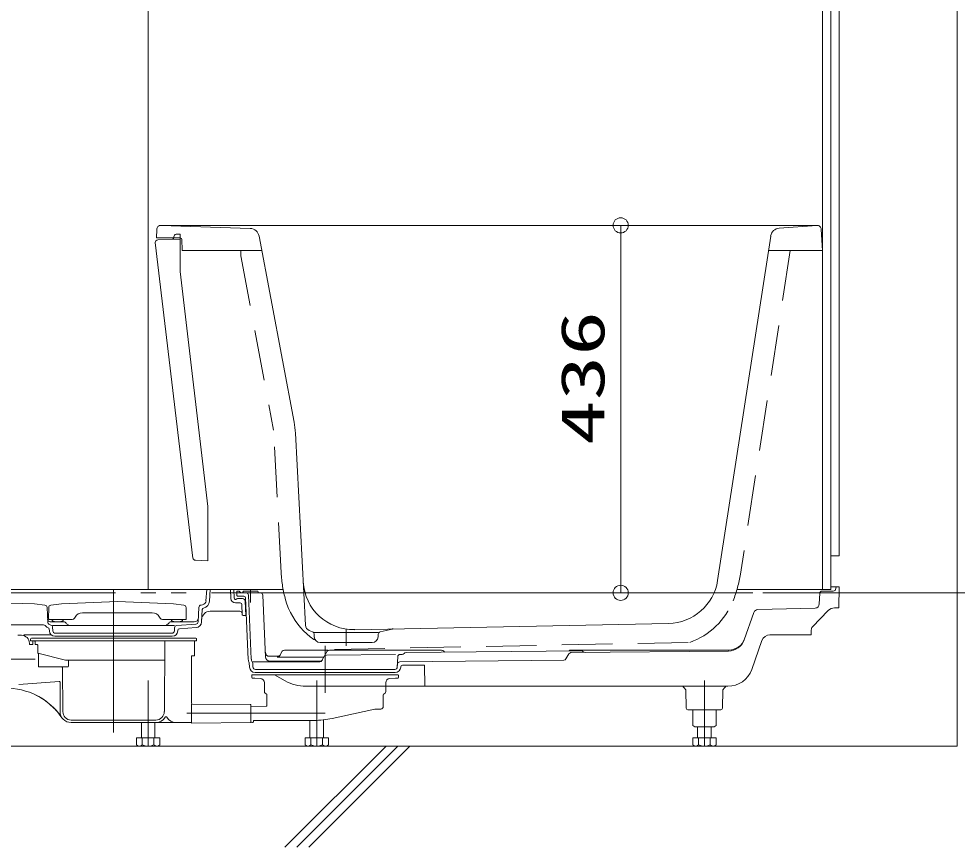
# Model space of a CAD drawing. Units: millimetres on the paper. Extents: x -305 to 305, y -152 to 152.
# Drawn here: x -226.21 to -189.09, y 13.53 to 46.3 of the extents above; entities that cross this region are included whole.
import ezdxf
from ezdxf.enums import TextEntityAlignment as Align

# ---------------------------------------------------------------- set-up
doc = ezdxf.new("R2010")
doc.units = ezdxf.units.MM
for name, pattern in [('DASHED2', [3, 2, -1]), ('LONG_CHAIN', [21, 18, -1, 1, -1]), ('LONG_DOUBLE_CHAIN', [21.8, 18, -1, 0.6, -0.6, 0.6, -1])]:
    doc.linetypes.add(name, pattern=pattern)
doc.layers.add('0-0_0', color=7, linetype='Continuous', lineweight=9)
doc.layers.add('0-1_VIEW0001', color=7, linetype='Continuous', lineweight=9)
doc.styles.add('ＭＳ ゴシック', font='')
doc.styles.get('ＭＳ ゴシック').set_extended_font_data('MS Gothic')

# ---------------------------------------------------------------- blocks, each defined once
blk = doc.blocks.new('_ORIGIN')
at = {"layer": '0-0_0'}
blk.add_line((0, 0), (-1, 0), dxfattribs=at)
blk.add_circle((0, 0), 0.5, dxfattribs=at)

msp = doc.modelspace()

# ---------------------------------------------------------------- linework, layer by layer
at = {"layer": '0-1_VIEW0001'}
for p, q in [((-189.091, 100.925), (-189.091, 17.525)), ((-194.425, 37.125), (-194.425, 89.758)), ((-194.091, 23.725), (-194.091, 89.758)), ((-193.758, 25.058), (-193.758, 89.758)), ((-221.091, 23.725), (-221.091, 48.541)), ((-220.752, 37.961), (-220.758, 37.625)), ((-206.591, 38.125), (-220.586, 38.125)), ((-220.58, 38.125), (-217.051, 38.002)), ((-217.96, 38.125), (-194.635, 38.125)), ((-197.175, 38.125), (-202.401, 38.125)), ((-194.648, 38.124), (-196.134, 38.013)), ((-220.758, 37.625), (-219.819, 37.625)), ((-220.712, 37.552), (-219.831, 37.583)), ((-220.075, 37.639), (-220.075, 37.67)), ((-219.978, 37.77), (-219.831, 37.775)), ((-219.831, 37.775), (-219.831, 37.583)), ((-219.831, 36.293), (-219.831, 37.583)), ((-219.753, 37.56), (-219.742, 37.141)), ((-215.319, 30.344), (-216.704, 37.703)), ((-202.401, 24.191), (-202.401, 37.525)), ((-198.568, 24.075), (-196.469, 37.703)), ((-219.321, 24.964), (-220.807, 37.441)), ((-219.725, 37.125), (-216.595, 37.125)), ((-194.425, 23.725), (-194.425, 37.125)), ((-218.725, 27.006), (-219.831, 36.293)), ((-215.266, 29.902), (-214.868, 22.307)), ((-218.725, 27.006), (-218.725, 24.858)), ((-218.725, 24.858), (-219.225, 24.876)), ((-194.091, 25.058), (-193.758, 25.058)), ((-194.091, 23.825), (-193.758, 23.825)), ((-193.892, 23.792), (-193.893, 23.756)), ((-193.773, 22.991), (-193.758, 23.825)), ((-215.752, 23.725), (-248.091, 23.725)), ((-246.925, 23.591), (-225.592, 23.158)), ((-218.803, 23.271), (-218.775, 23.725)), ((-218.666, 23.262), (-218.638, 23.725)), ((-217.82, 23.367), (-217.835, 23.725)), ((-217.683, 23.373), (-217.699, 23.725)), ((-217.533, 23.658), (-217.589, 23.658)), ((-217.589, 23.658), (-217.586, 23.487)), ((-217.303, 23.455), (-217.552, 23.455)), ((-217.454, 23.621), (-217.462, 23.629)), ((-217.221, 23.591), (-217.383, 23.591)), ((-217.325, 23.658), (-217.358, 23.591)), ((-216.758, 23.658), (-217.325, 23.658)), ((-217.13, 20.955), (-217.236, 23.391)), ((-216.654, 23.591), (-217.221, 23.591)), ((-217.01, 20.96), (-217.121, 23.496)), ((-216.725, 23.591), (-216.758, 23.658)), ((-216.447, 21.044), (-216.554, 23.496)), ((-197.175, 23.591), (-202.401, 23.591)), ((-194.091, 23.725), (-197.799, 23.725)), ((-194.547, 23.147), (-194.529, 23.562)), ((-193.993, 23.658), (-194.429, 23.658)), ((-225.175, 23.102), (-225.592, 23.158)), ((-224.938, 23.103), (-224.523, 23.158)), ((-222.308, 23.241), (-224.523, 23.158)), ((-222.308, 23.241), (-220.093, 23.158)), ((-219.678, 23.103), (-220.093, 23.158)), ((-219.114, 22.445), (-219.08, 23.014)), ((-219.029, 23.1), (-218.938, 23.117)), ((-217.451, 23.188), (-217.633, 23.188)), ((-217.354, 23.358), (-217.552, 23.358)), ((-217.367, 22.723), (-217.385, 23.124)), ((-217.229, 22.691), (-217.254, 23.262)), ((-225.062, 22.425), (-225.088, 23.008)), ((-225.025, 23.005), (-225.033, 22.565)), ((-223.687, 22.798), (-220.93, 22.798)), ((-219.591, 23.005), (-219.584, 22.565)), ((-218.978, 22.437), (-218.948, 22.926)), ((-217.469, 22.858), (-218.639, 22.858)), ((-217.229, 22.691), (-217.334, 22.691)), ((-197.515, 21.728), (-197.13, 22.817)), ((-196.977, 22.928), (-194.709, 22.987)), ((-194.19, 22.889), (-194.815, 22.239)), ((-193.893, 22.991), (-193.949, 22.991)), ((-193.893, 22.991), (-193.773, 22.991)), ((-225.261, 22.325), (-226.603, 22.325)), ((-224.999, 22.531), (-224.091, 22.531)), ((-224.935, 22.314), (-224.996, 22.336)), ((-224.967, 22.441), (-224.428, 22.441)), ((-224.883, 22.503), (-224.883, 22.531)), ((-224.756, 22.443), (-224.872, 22.487)), ((-224.871, 22.291), (-220.045, 22.291)), ((-224.744, 22.441), (-224.589, 22.441)), ((-224.578, 22.443), (-224.461, 22.487)), ((-224.45, 22.503), (-224.45, 22.531)), ((-223.975, 22.631), (-224.004, 22.581)), ((-220.641, 22.631), (-220.612, 22.581)), ((-219.617, 22.531), (-220.525, 22.531)), ((-220.188, 22.441), (-219.271, 22.441)), ((-220.167, 22.503), (-220.167, 22.531)), ((-220.039, 22.443), (-220.156, 22.487)), ((-219.873, 22.441), (-220.027, 22.441)), ((-219.207, 22.352), (-219.956, 22.298)), ((-219.861, 22.443), (-219.744, 22.487)), ((-219.733, 22.503), (-219.733, 22.531)), ((-200.504, 22.38), (-212.921, 22.131)), ((-226.101, 21.908), (-226.245, 21.908)), ((-224.92, 21.925), (-226.005, 21.925)), ((-224.999, 22.081), (-225.002, 22.148)), ((-224.862, 22.087), (-224.868, 22.224)), ((-224.762, 21.991), (-224.482, 21.991)), ((-224.482, 21.991), (-220.435, 21.991)), ((-220.435, 21.991), (-220.154, 21.991)), ((-220.049, 22.202), (-220.054, 22.087)), ((-219.916, 22.104), (-219.917, 22.081)), ((-219.197, 22.215), (-219.855, 22.168)), ((-214.589, 22.051), (-214.72, 22.102)), ((-214.529, 22.025), (-211.987, 22.025)), ((-214.52, 21.846), (-214.526, 21.963)), ((-214.52, 21.846), (-214.526, 21.963)), ((-214.52, 21.846), (-214.526, 21.963)), ((-211.997, 21.846), (-211.991, 21.95)), ((-211.443, 22.157), (-211.915, 22.042)), ((-194.865, 21.925), (-196.499, 21.925)), ((-194.865, 21.925), (-194.861, 22.126)), ((-225.785, 21.591), (-225.785, 21.558)), ((-225.675, 21.541), (-225.768, 21.541)), ((-225.741, 21.758), (-225.741, 21.691)), ((-225.741, 21.691), (-219.175, 21.691)), ((-225.191, 21.791), (-225.708, 21.791)), ((-225.658, 21.691), (-225.658, 21.558)), ((-225.562, 21.658), (-225.596, 21.691)), ((-225.562, 21.658), (-225.561, 21.558)), ((-225.475, 21.541), (-225.545, 21.541)), ((-225.543, 21.791), (-219.208, 21.791)), ((-224.482, 21.871), (-224.779, 21.871)), ((-224.482, 21.871), (-220.435, 21.871)), ((-220.426, 21.691), (-220.45, 18.888)), ((-220.435, 21.871), (-220.137, 21.871)), ((-219.723, 21.691), (-219.491, 21.691)), ((-219.275, 21.691), (-219.32, 21.691)), ((-219.258, 21.675), (-219.258, 21.108)), ((-219.175, 21.758), (-219.175, 21.691)), ((-212.23, 21.625), (-214.287, 21.625)), ((-196.813, 21.703), (-197.219, 20.558)), ((-225.458, 21.525), (-225.458, 21.191)), ((-225.458, 21.508), (-225.458, 21.441)), ((-224.363, 20.925), (-225.458, 21.198)), ((-225.431, 21.191), (-225.431, 20.658)), ((-215.896, 21.087), (-215.787, 21.275)), ((-213.976, 21.325), (-215.7, 21.325)), ((-214.217, 20.908), (-214.005, 21.275)), ((-209.483, 21.325), (-213.918, 21.325)), ((-203.959, 21.293), (-210.892, 21.223)), ((-209.375, 21.239), (-209.396, 21.275)), ((-204.568, 20.974), (-204.453, 21.172)), ((-204.368, 21.222), (-198.137, 21.284)), ((-198.129, 21.325), (-204.367, 21.325)), ((-220.433, 20.925), (-224.363, 20.925)), ((-224.241, 20.908), (-224.241, 20.691)), ((-219.375, 21.075), (-219.375, 19.245)), ((-219.375, 21.075), (-219.375, 19.219)), ((-219.275, 21.091), (-219.358, 21.091)), ((-217.082, 20.648), (-217.09, 20.821)), ((-216.955, 20.858), (-214.303, 20.858)), ((-216.946, 20.654), (-216.952, 20.806)), ((-215.959, 21.077), (-216.289, 21.077)), ((-216.281, 20.891), (-214.284, 20.891)), ((-214.142, 21.037), (-215.982, 21.037)), ((-214.034, 21.125), (-211.305, 21.153)), ((-211.22, 21.059), (-211.237, 20.654)), ((-204.653, 20.924), (-211.134, 20.859)), ((-211.121, 21.154), (-211.041, 21.155)), ((-224.274, 20.658), (-225.431, 20.658)), ((-224.481, 20.641), (-224.466, 18.888)), ((-216.531, 20.438), (-216.862, 20.438)), ((-216.846, 20.558), (-216.531, 20.558)), ((-216.531, 20.558), (-211.651, 20.558)), ((-216.531, 20.438), (-211.32, 20.438)), ((-211.651, 20.558), (-211.337, 20.558)), ((-211.232, 20.763), (-211.237, 20.654)), ((-211.1, 20.66), (-211.101, 20.648)), ((-210.166, 20.732), (-211.034, 20.723)), ((-210.166, 20.732), (-210.151, 19.891)), ((-224.611, 20.082), (-226.208, 19.957)), ((-224.575, 20.049), (-224.575, 18.891)), ((-216.991, 20.325), (-216.991, 20.241)), ((-216.975, 20.341), (-211.208, 20.341)), ((-216.868, 20.341), (-216.975, 20.341)), ((-216.871, 20.208), (-216.958, 20.208)), ((-216.871, 20.208), (-216.651, 20.198)), ((-216.092, 20.346), (-215.674, 20.109)), ((-211.312, 20.208), (-211.532, 20.198)), ((-211.312, 20.208), (-211.225, 20.208)), ((-211.191, 20.325), (-211.191, 20.241)), ((-216.491, 20.032), (-216.491, 19.725)), ((-216.491, 19.725), (-216.491, 19.68)), ((-214.485, 19.891), (-214.852, 19.891)), ((-214.485, 19.891), (-210.151, 19.891)), ((-211.691, 20.032), (-211.691, 19.68)), ((-210.151, 19.891), (-198.162, 19.891)), ((-199.822, 19.756), (-199.894, 19.827)), ((-199.822, 19.756), (-199.808, 19.023)), ((-198.36, 19.756), (-198.375, 19.023)), ((-198.289, 19.827), (-198.36, 19.756)), ((-216.462, 19.625), (-216.421, 19.598)), ((-216.391, 19.132), (-216.391, 19.542)), ((-211.791, 19.091), (-211.791, 19.542)), ((-211.721, 19.625), (-211.762, 19.598)), ((-219.375, 18.437), (-219.375, 19.186)), ((-217.041, 19.166), (-219.342, 19.186)), ((-217.025, 18.537), (-217.025, 19.149)), ((-216.425, 19.099), (-217.025, 19.096)), ((-212.125, 18.991), (-213.813, 18.619)), ((-212.125, 18.991), (-211.891, 18.991)), ((-198.442, 18.958), (-199.741, 18.958)), ((-199.553, 18.958), (-199.553, 18.337)), ((-198.63, 18.958), (-198.63, 18.337)), ((-214.158, 18.562), (-214.158, 17.858)), ((-224.141, 18.458), (-219.375, 18.458)), ((-220.784, 18.558), (-224.133, 18.558)), ((-221.358, 18.458), (-221.358, 17.858)), ((-220.825, 18.458), (-220.825, 17.858)), ((-217.041, 18.458), (-219.375, 18.437)), ((-217.025, 18.474), (-217.025, 18.537)), ((-217.025, 18.536), (-217.025, 18.491)), ((-216.991, 18.458), (-216.958, 18.458)), ((-216.925, 18.525), (-216.925, 18.491)), ((-216.908, 18.541), (-214.53, 18.541)), ((-214.691, 18.542), (-214.691, 17.858)), ((-199.475, 18.291), (-199.553, 18.337)), ((-199.475, 18.291), (-198.708, 18.291)), ((-199.358, 18.291), (-199.358, 17.858)), ((-198.825, 18.291), (-198.825, 17.858)), ((-198.63, 18.337), (-198.708, 18.291)), ((-220.63, 17.858), (-221.553, 17.858)), ((-221.553, 17.858), (-221.553, 17.57)), ((-221.322, 17.858), (-221.322, 17.57)), ((-220.861, 17.858), (-220.861, 17.57)), ((-220.63, 17.858), (-220.63, 17.57)), ((-214.887, 17.858), (-214.887, 17.57)), ((-213.963, 17.858), (-214.887, 17.858)), ((-214.656, 17.858), (-214.656, 17.57)), ((-214.194, 17.858), (-214.194, 17.57)), ((-213.963, 17.858), (-213.963, 17.57)), ((-199.553, 17.858), (-199.553, 17.57)), ((-198.63, 17.858), (-199.553, 17.858)), ((-199.322, 17.858), (-199.322, 17.57)), ((-198.86, 17.858), (-198.86, 17.57)), ((-198.63, 17.858), (-198.63, 17.57)), ((-233.8, 17.525), (-189.091, 17.525)), ((-233.8, 17.525), (-189.091, 17.525)), ((-233.8, 17.525), (-189.091, 17.525)), ((-221.553, 17.57), (-221.475, 17.525)), ((-220.708, 17.525), (-221.475, 17.525)), ((-220.708, 17.525), (-220.63, 17.57)), ((-211.683, 17.525), (-215.683, 13.525)), ((-211.212, 17.525), (-215.212, 13.525)), ((-214.887, 17.57), (-214.808, 17.525)), ((-214.041, 17.525), (-214.808, 17.525)), ((-210.74, 17.525), (-214.74, 13.525)), ((-214.041, 17.525), (-213.963, 17.57)), ((-199.553, 17.57), (-199.475, 17.525)), ((-198.708, 17.525), (-199.475, 17.525)), ((-198.708, 17.525), (-198.63, 17.57))]:
    msp.add_line(p, q, dxfattribs=at)
at = {"layer": '0-1_VIEW0001', "color": 4}
msp.add_line((-217.425, 36.92), (-217.425, 37.125), dxfattribs=at)
at = {"layer": '0-1_VIEW0001', "color": 4, "linetype": 'DASHED2'}
for p, q in [((-195.695, 37.125), (-197.665, 24.332)), ((-217.425, 36.92), (-216.127, 30.023)), ((-215.831, 24.377), (-216.127, 30.023)), ((-213.726, 21.349), (-199.671, 21.63))]:
    msp.add_line(p, q, dxfattribs=at)
at = {"layer": '0-1_VIEW0001', "linetype": 'LONG_DOUBLE_CHAIN'}
msp.add_line((-156.983, 23.591), (-261.091, 23.591), dxfattribs=at)
at = {"layer": '0-1_VIEW0001', "linetype": 'LONG_CHAIN'}
for p, q in [((-222.458, 23.725), (-222.458, 21.182)), ((-217.041, 23.725), (-217.041, 23.375)), ((-217.039, 23.511), (-217.039, 23.205)), ((-222.458, 22.029), (-222.458, 18.066)), ((-222.458, 21.982), (-222.458, 21.05)), ((-213.258, 21.491), (-213.258, 22.158)), ((-214.091, 21.487), (-214.091, 19.867)), ((-214.091, 21.487), (-214.091, 19.627)), ((-225.554, 20.958), (-230.873, 20.958)), ((-221.092, 20.125), (-221.092, 17.525)), ((-214.425, 20.125), (-214.425, 17.525)), ((-199.091, 20.125), (-199.091, 17.525)), ((-216.734, 18.825), (-219.556, 18.825)), ((-214.091, 18.825), (-218.326, 18.825))]:
    msp.add_line(p, q, dxfattribs=at)
at = {"layer": '0-1_VIEW0001', "linetype": 'DASHED2'}
msp.add_line((-224.353, 20.658), (-225.111, 20.658), dxfattribs=at)
at = {"layer": '0-1_VIEW0001', "color": 2}
msp.add_line((-222.458, 19.324), (-222.466, 19.324), dxfattribs=at)
at = {"layer": '0-1_VIEW0001'}
msp.add_lwpolyline([(-196.563, 37.125), (-194.425, 37.125), (-194.469, 37.967)], dxfattribs=at)
for centre, radius, start, end in [((-220.586, 37.958), 0.167, 88.5029, 179), ((-217.064, 37.635), 0.367, 10.66, 88.0034), ((-196.107, 37.647), 0.367, 94.2761, 171.2459), ((-194.635, 37.958), 0.167, 3, 93.2069), ((-220.708, 37.453), 0.1, 92, 186.7951), ((-220.141, 37.639), 0.0667, 272, 0), ((-219.975, 37.67), 0.1, 91.9998, 180), ((-219.819, 37.558), 0.0667, 1.5, 90), ((-219.725, 37.141), 0.0167, 181.5, 270), ((-218.594, 29.727), 3.333, 3, 10.66), ((-219.221, 24.975), 0.1, 186.7951, 268), ((-212.961, 24.131), 2, 183, 271.1458), ((-200.544, 24.379), 2, 271.1458, 351.2459), ((-193.993, 23.758), 0.1, 270, 359), ((-193.859, 23.791), 0.0333, 90, 179), ((-217.552, 23.488), 0.0333, 181, 270), ((-217.533, 23.558), 0.1, 45, 90), ((-217.383, 23.691), 0.1, 225, 270), ((-217.303, 23.388), 0.0667, 2.5, 90), ((-217.221, 23.491), 0.1, 2.5, 90), ((-216.654, 23.491), 0.1, 2.5, 90), ((-194.429, 23.558), 0.1, 90, 177.5), ((-225.188, 23.003), 0.1, 2.5, 82.4054), ((-224.925, 23.004), 0.1, 97.5946, 179), ((-219.691, 23.004), 0.1, 1, 82.4054), ((-218.98, 23.008), 0.1, 100.7218, 176.5), ((-218.969, 23.281), 0.167, 280.7218, 356.5), ((-218.969, 23.281), 0.303, 283.7108, 356.5), ((-217.633, 23.375), 0.187, 182.5, 270), ((-217.633, 23.375), 0.05, 182.5, 314.4153), ((-217.552, 23.291), 0.0667, 90, 134.4153), ((-217.451, 23.121), 0.0667, 2.5, 90), ((-217.354, 23.258), 0.1, 2.5, 90), ((-194.714, 23.154), 0.167, 271.5049, 357.5), ((-223.687, 22.465), 0.333, 90, 150), ((-220.93, 22.465), 0.333, 30, 90), ((-218.639, 22.525), 0.333, 90, 176.5), ((-218.882, 22.922), 0.0667, 103.7108, 176.5), ((-217.469, 22.758), 0.1, 2.5, 90), ((-217.334, 22.725), 0.0333, 182.5, 270), ((-196.973, 22.761), 0.167, 91.5049, 160.4975), ((-193.949, 22.658), 0.333, 90, 136.1438), ((-225.261, 22.158), 0.167, 42.3567, 90), ((-224.967, 22.541), 0.1, 182.5, 270), ((-224.963, 22.43), 0.1, 182.5, 250.4958), ((-224.999, 22.565), 0.0333, 179, 270), ((-224.968, 22.22), 0.1, 2.5, 70.4958), ((-224.867, 22.503), 0.0167, 180, 249.444), ((-224.744, 22.475), 0.0333, 249.444, 270), ((-224.589, 22.475), 0.0333, 270, 290.5561), ((-224.467, 22.503), 0.0167, 290.5561, 0), ((-224.428, 22.341), 0.1, 24.3678, 90), ((-224.248, 22.429), 0.1, 205.9253, 271.4205), ((-224.091, 22.631), 0.1, 270, 330), ((-220.525, 22.631), 0.1, 210, 270), ((-220.366, 22.433), 0.1, 267.3983, 332.6731), ((-220.188, 22.341), 0.1, 90, 154.4444), ((-220.15, 22.503), 0.0167, 180, 249.444), ((-219.949, 22.198), 0.1, 94.1206, 177.5), ((-220.027, 22.475), 0.0333, 249.444, 270), ((-219.873, 22.475), 0.0333, 270, 290.556), ((-219.75, 22.503), 0.0167, 290.5561, 0), ((-219.617, 22.565), 0.0333, 270, 1), ((-219.271, 22.608), 0.167, 270, 356.5), ((-219.214, 22.451), 0.1, 274.1206, 356.5), ((-219.214, 22.451), 0.237, 274.1206, 356.5), ((-214.635, 22.32), 0.233, 183, 248.5185), ((-226.101, 21.591), 0.317, 0, 90), ((-224.963, 22.43), 0.237, 222.3567, 249.5653), ((-225.068, 22.146), 0.0667, 2.5, 69.5653), ((-224.779, 22.091), 0.22, 182.4558, 270), ((-224.762, 22.091), 0.1, 182.5, 270), ((-220.154, 22.091), 0.1, 270, 357.5), ((-220.137, 22.091), 0.22, 270, 357.5), ((-219.85, 22.102), 0.0667, 94.1206, 177.5), ((-214.626, 21.958), 0.1, 3, 68.5185), ((-211.891, 21.945), 0.1, 103.659, 177), ((-211.403, 21.995), 0.167, 91.1458, 103.659), ((-196.499, 21.591), 0.333, 90, 160.4975), ((-194.695, 22.123), 0.167, 136.1438, 179), ((-225.768, 21.558), 0.0167, 180, 270), ((-225.708, 21.758), 0.0333, 90, 180), ((-225.675, 21.558), 0.0167, 270, 0), ((-225.545, 21.558), 0.0167, 180.5, 270), ((-225.475, 21.525), 0.0167, 0, 90), ((-219.275, 21.675), 0.0167, 0, 90), ((-219.208, 21.758), 0.0333, 0, 90), ((-214.287, 21.858), 0.233, 183, 270), ((-212.23, 21.858), 0.233, 270, 357), ((-198.144, 21.951), 0.667, 270.5729, 340.4975), ((-198.129, 21.991), 0.667, 270, 340.4975), ((-216.289, 21.244), 0.167, 182.5, 270), ((-215.7, 21.225), 0.1, 90, 150), ((-213.918, 21.225), 0.1, 90, 150), ((-211.042, 21.255), 0.1, 270.5729, 318.7626), ((-210.891, 21.123), 0.1, 90.5729, 138.7626), ((-209.483, 21.225), 0.1, 30, 90), ((-204.367, 21.122), 0.1, 90.5729, 150), ((-204.367, 21.225), 0.1, 90, 140.8476), ((-203.958, 21.193), 0.1, 42.3832, 90.5729), ((-203.81, 21.328), 0.1, 222.3833, 270.5729), ((-224.224, 20.908), 0.0167, 90, 180), ((-219.358, 21.075), 0.0167, 90, 180), ((-219.275, 21.108), 0.0167, 270, 0), ((-216.843, 20.968), 0.287, 182.5, 210.7649), ((-216.843, 20.968), 0.167, 182.5, 218.47), ((-217.052, 20.802), 0.1, 2.5, 38.47), ((-216.281, 21.058), 0.167, 182.5, 270), ((-215.982, 21.137), 0.1, 270, 330), ((-215.959, 21.177), 0.1, 270, 330), ((-214.303, 20.958), 0.1, 270, 330), ((-214.284, 20.991), 0.1, 270, 330), ((-214.033, 21.025), 0.1, 90.5729, 150), ((-211.133, 20.759), 0.1, 90.5729, 177.5), ((-211.12, 21.054), 0.1, 90.5729, 177.5), ((-204.654, 21.024), 0.1, 270.5729, 330), ((-224.498, 20.641), 0.0167, 0.5, 90), ((-224.274, 20.691), 0.0333, 270, 0), ((-216.862, 20.658), 0.22, 182.5, 270), ((-216.846, 20.658), 0.1, 182.5, 270), ((-211.337, 20.658), 0.1, 270, 357.5), ((-211.32, 20.658), 0.22, 270, 357.5), ((-211.034, 20.657), 0.0667, 90.5729, 177.5), ((-198.162, 20.891), 1, 270, 340.4975), ((-224.608, 20.049), 0.0333, 0, 94.5), ((-216.975, 20.325), 0.0167, 90, 180), ((-216.958, 20.241), 0.0333, 180, 270), ((-216.658, 20.032), 0.167, 0, 87.5), ((-214.851, 21.558), 1.667, 240.4222, 270), ((-211.525, 20.032), 0.167, 92.5, 180), ((-211.225, 20.241), 0.0333, 270, 0), ((-211.208, 20.325), 0.0167, 0, 90), ((-226.707, 17.151), 2.667, 34.1428, 91.1667), ((-216.425, 19.68), 0.0667, 180, 236.3099), ((-211.758, 19.68), 0.0667, 303.6901, 0), ((-199.729, 19.992), 0.233, 205.6028, 225.0002), ((-198.454, 19.992), 0.233, 314.9995, 334.397), ((-226.707, 17.151), 2.667, 34.1428, 64.7645), ((-216.458, 19.542), 0.0667, 0, 56.3099), ((-211.725, 19.542), 0.0667, 123.6901, 180), ((-219.341, 19.219), 0.0333, 180, 269.5), ((-217.041, 19.149), 0.0167, 0, 89.5), ((-216.425, 19.132), 0.0333, 270.25, 0), ((-211.891, 19.091), 0.1, 270, 0), ((-199.741, 19.025), 0.0667, 181.1546, 270), ((-198.442, 19.025), 0.0667, 270, 358.8454), ((-224.141, 18.891), 0.433, 180, 270), ((-224.133, 18.891), 0.333, 180.5, 270), ((-220.784, 18.891), 0.333, 270, 359.5), ((-220.784, 18.891), 0.433, 270, 328.7188), ((-220.385, 18.649), 0.0333, 31.2812, 148.7188), ((-219.986, 18.891), 0.433, 211.2812, 270), ((-214.53, 21.875), 3.333, 270, 282.4259), ((-217.041, 18.474), 0.0167, 270.5, 0), ((-216.991, 18.491), 0.0333, 180, 270), ((-216.958, 18.491), 0.0333, 270, 0), ((-216.908, 18.525), 0.0167, 90, 180), ((-221.481, 17.825), 0.3, 271.2052, 301.9385), ((-221.092, 18.135), 0.611, 247.7822, 292.2188), ((-220.702, 17.825), 0.3, 238.0615, 268.7948), ((-214.814, 17.825), 0.3, 271.2052, 301.9385), ((-214.425, 18.135), 0.611, 247.7822, 292.2188), ((-214.035, 17.825), 0.3, 238.0615, 268.7948), ((-199.481, 17.825), 0.3, 271.2052, 301.9385), ((-199.091, 18.135), 0.611, 247.7822, 292.2188), ((-198.702, 17.825), 0.3, 238.0615, 268.7948)]:
    msp.add_arc(centre, radius, start, end, dxfattribs=at)
at = {"layer": '0-1_VIEW0001', "color": 4, "linetype": 'DASHED2'}
for centre, radius, start, end in [((-210.984, 24.631), 4.853, 183, 195.7273), ((-202.462, 25.071), 4.853, 338.2951, 351.2459), ((-212.896, 24.093), 2.867, 195.7273, 253.1813), ((-200.616, 24.336), 2.867, 289.2434, 338.2951)]:
    msp.add_arc(centre, radius, start, end, dxfattribs=at)

# ---------------------------------------------------------------- block references
at = {"layer": '0-1_VIEW0001', "xscale": 0.6, "yscale": 0.6}
for p, rotation in [((-202.401, 38.125), 90), ((-202.401, 23.591), 270)]:
    msp.add_blockref('_ORIGIN', p, dxfattribs=dict(at, rotation=rotation))

# ---------------------------------------------------------------- texts
at = {"layer": '0-1_VIEW0001', "style": 'ＭＳ ゴシック', "width": 1.5}
msp.add_text('436', height=1.73, rotation=90, dxfattribs=at).set_placement((-202.526, 29.437), align=Align.BOTTOM_LEFT)

doc.saveas('drawing.dxf')
